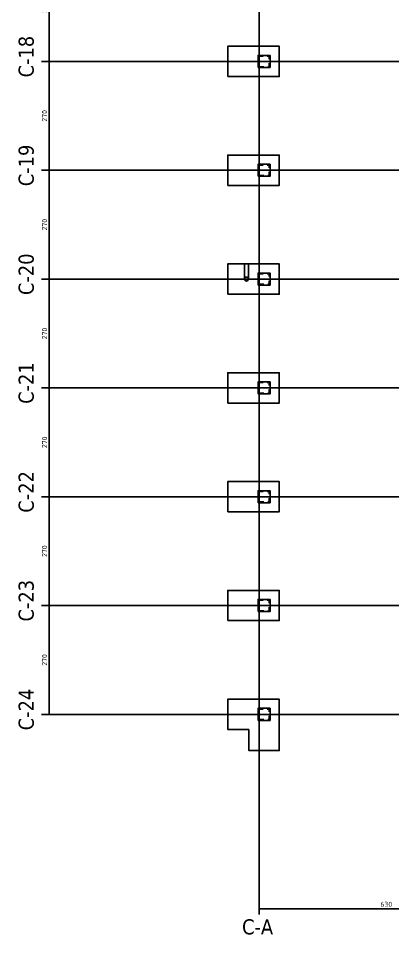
# Model space of a CAD drawing. Extents: x -7 to 291, y 0 to 252.
# Drawn here: x 117.62 to 126.9, y 166.77 to 189.51 of the extents above; entities that cross this region are included whole.
import ezdxf

# ---------------------------------------------------------------- set-up
doc = ezdxf.new("R2010")
doc.units = 0
doc.header["$LTSCALE"] = 0.5
doc.header["$MEASUREMENT"] = 0
doc.header["$PDMODE"] = 2
for name, pattern in [('AUSGEZOGEN', [1000.01, 1000, 0.01]), ('HIDDEN', [0.375, 0.25, -0.125]), ('VERDECKT2', [0.1875, 0.125, -0.0625])]:
    doc.linetypes.add(name, pattern=pattern)
doc.layers.get('0').update_dxf_attribs({"linetype": 'CONTINUOUS'})
doc.layers.get('Defpoints').update_dxf_attribs({"linetype": 'CONTINUOUS'})
for name, color, linetype in [('ACHSEN', 7, 'CONTINUOUS'), ('BET-ANS', 7, 'CONTINUOUS'), ('DD', 7, 'CONTINUOUS'), ('HOLZ-VERD', 8, 'VERDECKT2'), ('MASSE', 7, 'CONTINUOUS'), ('SCHATTEN', 253, 'CONTINUOUS')]:
    doc.layers.add(name, color=color, linetype=linetype)
doc.styles.add('HELV', font='tahoma.ttf')
doc.styles.add('TXT', font='isocp.shx')
doc.dimstyles.new('DOT_I', dxfattribs={"dimscale": 0.5, "dimtxt": 0.25, "dimasz": 0.25, "dimexe": 0.1, "dimexo": 0.3, "dimgap": 0.1, "dimtad": 1, "dimdec": 3, "dimzin": 3, "dimtxsty": 'TXT', "dimblk": 'DOT', "dimblk1": 'DOT', "dimblk2": 'DOT', "dimsah": 1, "dimcen": 0.1, "dimse1": 1, "dimse2": 1, "dimazin": 0, "dimtfac": 1, "dimtdec": 4, "dimtix": 1, "dimtmove": 2, "dimatfit": 3, "dimldrblk": 'DOT', "dimfxl": 0.7, "dimfxlon": 1, "dimtvp": 1, "dimtolj": 1, "dimtzin": 0, "dimarcsym": 0})

# ---------------------------------------------------------------- blocks, each defined once
blk = doc.blocks.new('Stützen EG')
at = {"color": 0, "linetype": 'ByBlock', "flags": 128}
for points in [[(0.115, -46.155), (0.375, -46.155), (0.375, -45.895), (0.115, -45.895)], [(0.115, -48.855), (0.375, -48.855), (0.375, -48.595), (0.115, -48.595)], [(0.115, -51.555), (0.375, -51.555), (0.375, -51.295), (0.115, -51.295)], [(0.115, -54.255), (0.375, -54.255), (0.375, -53.995), (0.115, -53.995)], [(0.115, -56.955), (0.375, -56.955), (0.375, -56.695), (0.115, -56.695)], [(0.115, -59.655), (0.375, -59.655), (0.375, -59.395), (0.115, -59.395)], [(0.115, -62.355), (0.375, -62.355), (0.375, -62.095), (0.115, -62.095)]]:
    blk.add_lwpolyline(points, close=True, dxfattribs=at)
blk = doc.blocks.new('DD01')
at = {"color": 0, "linetype": 'ByBlock'}
for p, q in [((-0.365, -51.3), (-0.365, -50.925)), ((-0.265, -51.3), (-0.265, -50.925))]:
    blk.add_line(p, q, dxfattribs=at)
blk.add_circle((-0.315, -51.3), 0.05, dxfattribs=at)
at = {"layer": 'SCHATTEN', "color": 15, "linetype": 'AUSGEZOGEN'}
blk.add_lwpolyline([(-0.28, -51.265, 0, 0, 0), (-0.28, -51.265, 0, 0.00163, 0), (-0.285, -51.261, 0.00163, 0.00324, 0), (-0.291, -51.258, 0.00324, 0.00478, 0), (-0.297, -51.256, 0.00478, 0.00625, 0), (-0.303, -51.255, 0.00625, 0.00761, 0), (-0.309, -51.254, 0.00761, 0.00884, 0), (-0.315, -51.254, 0.00884, 0.00992, 0), (-0.321, -51.255, 0.00992, 0.0108, 0), (-0.327, -51.257, 0.0108, 0.0115, 0), (-0.332, -51.259, 0.0115, 0.0121, 0), (-0.337, -51.262, 0.0121, 0.0124, 0), (-0.342, -51.265, 0.0124, 0.0125, 0), (-0.346, -51.269, 0.0125, 0.0124, 0), (-0.35, -51.273, 0.0124, 0.0121, 0), (-0.353, -51.278, 0.0121, 0.0115, 0), (-0.356, -51.283, 0.0115, 0.0108, 0), (-0.358, -51.288, 0.0108, 0.00992, 0), (-0.36, -51.294, 0.00992, 0.00884, 0), (-0.361, -51.3, 0.00884, 0.00761, 0), (-0.361, -51.306, 0.00761, 0.00625, 0), (-0.36, -51.312, 0.00625, 0.00478, 0), (-0.359, -51.318, 0.00478, 0.00324, 0), (-0.357, -51.324, 0.00324, 0.00163, 0), (-0.354, -51.33, 0.00163, 0, 0)], format="xyseb", dxfattribs=at)
blk = doc.blocks.new('DOT')
at = {"color": 0, "linetype": 'ByBlock'}
for p, q in [((0, 0), (-1, 0)), ((0, 0.54), (0, -0.54))]:
    blk.add_line(p, q, dxfattribs=at)
at = {"color": 0, "linetype": 'ByBlock', "const_width": 0.2}
blk.add_lwpolyline([(-0.1, 0, 1), (0.1, 0, 1)], format="xyb", close=True, dxfattribs=at)
blk = doc.blocks.new('*D68')
at = {"layer": 'Defpoints', "color": 0, "linetype": 'AUSGEZOGEN', "transparency": 16777216}
for p in [(-5.211, -59.4), (-5.211, -62.1), (-5.211, -62.1)]:
    blk.add_point(p, dxfattribs=at)
at = {"layer": 'MASSE', "color": 0, "linetype": 'AUSGEZOGEN', "lineweight": -2, "transparency": 16777216}
blk.add_line((-5.211, -59.525), (-5.211, -61.975), dxfattribs=at)
at = {"layer": 'MASSE', "color": 0, "linetype": 'AUSGEZOGEN', "lineweight": -2, "transparency": 16777216, "xscale": 0.125, "yscale": 0.125, "zscale": 0.125}
for p, rotation in [((-5.211, -59.4), 90), ((-5.211, -62.1), 270)]:
    blk.add_blockref('DOT', p, dxfattribs=dict(at, rotation=rotation))
at = {"layer": 'MASSE', "color": 0, "linetype": 'AUSGEZOGEN', "transparency": 16777216, "insert": (-5.324, -60.75), "char_height": 0.125, "attachment_point": 5, "rotation": 90, "style": 'TXT'}
blk.add_mtext('\\A1;270', dxfattribs=at)
blk = doc.blocks.new('*D69')
at = {"layer": 'Defpoints', "color": 0, "linetype": 'AUSGEZOGEN', "transparency": 16777216}
for p in [(-5.211, -56.7), (-5.211, -59.4), (-5.211, -59.4)]:
    blk.add_point(p, dxfattribs=at)
at = {"layer": 'MASSE', "color": 0, "linetype": 'AUSGEZOGEN', "lineweight": -2, "transparency": 16777216}
blk.add_line((-5.211, -56.825), (-5.211, -59.275), dxfattribs=at)
at = {"layer": 'MASSE', "color": 0, "linetype": 'AUSGEZOGEN', "lineweight": -2, "transparency": 16777216, "xscale": 0.125, "yscale": 0.125, "zscale": 0.125}
for p, rotation in [((-5.211, -56.7), 90), ((-5.211, -59.4), 270)]:
    blk.add_blockref('DOT', p, dxfattribs=dict(at, rotation=rotation))
at = {"layer": 'MASSE', "color": 0, "linetype": 'AUSGEZOGEN', "transparency": 16777216, "insert": (-5.324, -58.05), "char_height": 0.125, "attachment_point": 5, "rotation": 90, "style": 'TXT'}
blk.add_mtext('\\A1;270', dxfattribs=at)
blk = doc.blocks.new('*D70')
at = {"layer": 'Defpoints', "color": 0, "linetype": 'AUSGEZOGEN', "transparency": 16777216}
for p in [(-5.211, -54), (-5.211, -54), (-5.211, -56.7)]:
    blk.add_point(p, dxfattribs=at)
at = {"layer": 'MASSE', "color": 0, "linetype": 'AUSGEZOGEN', "lineweight": -2, "transparency": 16777216}
blk.add_line((-5.211, -56.575), (-5.211, -54.125), dxfattribs=at)
at = {"layer": 'MASSE', "color": 0, "linetype": 'AUSGEZOGEN', "lineweight": -2, "transparency": 16777216, "xscale": 0.125, "yscale": 0.125, "zscale": 0.125}
for p, rotation in [((-5.211, -54), 89.99999999999999), ((-5.211, -56.7), 270)]:
    blk.add_blockref('DOT', p, dxfattribs=dict(at, rotation=rotation))
at = {"layer": 'MASSE', "color": 0, "linetype": 'AUSGEZOGEN', "transparency": 16777216, "insert": (-5.324, -55.35), "char_height": 0.125, "attachment_point": 5, "rotation": 90, "style": 'TXT'}
blk.add_mtext('\\A1;270', dxfattribs=at)
blk = doc.blocks.new('*D71')
at = {"layer": 'Defpoints', "color": 0, "linetype": 'AUSGEZOGEN', "transparency": 16777216}
for p in [(-5.211, -51.3), (-5.211, -51.3), (-5.211, -54)]:
    blk.add_point(p, dxfattribs=at)
at = {"layer": 'MASSE', "color": 0, "linetype": 'AUSGEZOGEN', "lineweight": -2, "transparency": 16777216}
blk.add_line((-5.211, -53.875), (-5.211, -51.425), dxfattribs=at)
at = {"layer": 'MASSE', "color": 0, "linetype": 'AUSGEZOGEN', "lineweight": -2, "transparency": 16777216, "xscale": 0.125, "yscale": 0.125, "zscale": 0.125}
for p, rotation in [((-5.211, -51.3), 89.99999999999999), ((-5.211, -54), 270)]:
    blk.add_blockref('DOT', p, dxfattribs=dict(at, rotation=rotation))
at = {"layer": 'MASSE', "color": 0, "linetype": 'AUSGEZOGEN', "transparency": 16777216, "insert": (-5.324, -52.65), "char_height": 0.125, "attachment_point": 5, "rotation": 90, "style": 'TXT'}
blk.add_mtext('\\A1;270', dxfattribs=at)
blk = doc.blocks.new('*D72')
at = {"layer": 'Defpoints', "color": 0, "linetype": 'AUSGEZOGEN', "transparency": 16777216}
for p in [(-5.211, -48.6), (-5.211, -48.6), (-5.211, -51.3)]:
    blk.add_point(p, dxfattribs=at)
at = {"layer": 'MASSE', "color": 0, "linetype": 'AUSGEZOGEN', "lineweight": -2, "transparency": 16777216}
blk.add_line((-5.211, -51.175), (-5.211, -48.725), dxfattribs=at)
at = {"layer": 'MASSE', "color": 0, "linetype": 'AUSGEZOGEN', "lineweight": -2, "transparency": 16777216, "xscale": 0.125, "yscale": 0.125, "zscale": 0.125}
for p, rotation in [((-5.211, -48.6), 89.99999999999999), ((-5.211, -51.3), 270)]:
    blk.add_blockref('DOT', p, dxfattribs=dict(at, rotation=rotation))
at = {"layer": 'MASSE', "color": 0, "linetype": 'AUSGEZOGEN', "transparency": 16777216, "insert": (-5.324, -49.95), "char_height": 0.125, "attachment_point": 5, "rotation": 90, "style": 'TXT'}
blk.add_mtext('\\A1;270', dxfattribs=at)
blk = doc.blocks.new('*D73')
at = {"layer": 'Defpoints', "color": 0, "linetype": 'AUSGEZOGEN', "transparency": 16777216}
for p in [(-5.211, -45.9), (-5.211, -45.9), (-5.211, -48.6)]:
    blk.add_point(p, dxfattribs=at)
at = {"layer": 'MASSE', "color": 0, "linetype": 'AUSGEZOGEN', "lineweight": -2, "transparency": 16777216}
blk.add_line((-5.211, -48.475), (-5.211, -46.025), dxfattribs=at)
at = {"layer": 'MASSE', "color": 0, "linetype": 'AUSGEZOGEN', "lineweight": -2, "transparency": 16777216, "xscale": 0.125, "yscale": 0.125, "zscale": 0.125}
for p, rotation in [((-5.211, -45.9), 89.99999999999999), ((-5.211, -48.6), 270)]:
    blk.add_blockref('DOT', p, dxfattribs=dict(at, rotation=rotation))
at = {"layer": 'MASSE', "color": 0, "linetype": 'AUSGEZOGEN', "transparency": 16777216, "insert": (-5.324, -47.25), "char_height": 0.125, "attachment_point": 5, "rotation": 90, "style": 'TXT'}
blk.add_mtext('\\A1;270', dxfattribs=at)
blk = doc.blocks.new('*D74')
at = {"layer": 'Defpoints', "color": 0, "linetype": 'AUSGEZOGEN', "transparency": 16777216}
for p in [(-5.211, -43.2), (-5.211, -43.2), (-5.211, -45.9)]:
    blk.add_point(p, dxfattribs=at)
at = {"layer": 'MASSE', "color": 0, "linetype": 'AUSGEZOGEN', "lineweight": -2, "transparency": 16777216}
blk.add_line((-5.211, -45.775), (-5.211, -43.325), dxfattribs=at)
at = {"layer": 'MASSE', "color": 0, "linetype": 'AUSGEZOGEN', "lineweight": -2, "transparency": 16777216, "xscale": 0.125, "yscale": 0.125, "zscale": 0.125}
for p, rotation in [((-5.211, -43.2), 89.99999999999999), ((-5.211, -45.9), 270)]:
    blk.add_blockref('DOT', p, dxfattribs=dict(at, rotation=rotation))
at = {"layer": 'MASSE', "color": 0, "linetype": 'AUSGEZOGEN', "transparency": 16777216, "insert": (-5.324, -44.55), "char_height": 0.125, "attachment_point": 5, "rotation": 90, "style": 'TXT'}
blk.add_mtext('\\A1;270', dxfattribs=at)
blk = doc.blocks.new('*D91')
at = {"layer": 'Defpoints', "color": 0, "linetype": 'AUSGEZOGEN', "transparency": 16777216}
for p in [(0, -66.926), (0, -66.926), (6.3, -66.926)]:
    blk.add_point(p, dxfattribs=at)
at = {"layer": 'MASSE', "color": 0, "linetype": 'AUSGEZOGEN', "lineweight": -2, "transparency": 16777216}
blk.add_line((6.175, -66.926), (0.125, -66.926), dxfattribs=at)
at = {"layer": 'MASSE', "color": 0, "linetype": 'AUSGEZOGEN', "lineweight": -2, "transparency": 16777216, "xscale": 0.125, "yscale": 0.125, "zscale": 0.125, "rotation": 180}
blk.add_blockref('DOT', (0, -66.926), dxfattribs=at)
at = {"layer": 'MASSE', "color": 0, "linetype": 'AUSGEZOGEN', "lineweight": -2, "transparency": 16777216, "xscale": 0.125, "yscale": 0.125, "zscale": 0.125}
blk.add_blockref('DOT', (6.3, -66.926), dxfattribs=at)
at = {"layer": 'MASSE', "color": 0, "linetype": 'AUSGEZOGEN', "transparency": 16777216, "insert": (3.15, -66.813), "char_height": 0.125, "attachment_point": 5, "style": 'TXT'}
blk.add_mtext('\\A1;630', dxfattribs=at)
blk = doc.blocks.new('Achsen Gründung')
at = {"color": 0, "linetype": 'ByBlock', "lineweight": -2}
for p, q in [((0, 4.445), (0, -67.066)), ((-5.4, -45.9), (29.493, -45.9)), ((-5.4, -48.6), (29.493, -48.6)), ((-5.4, -51.3), (29.493, -51.3)), ((-5.4, -54), (29.493, -54)), ((-5.4, -56.7), (29.493, -56.7)), ((-5.4, -59.4), (29.493, -59.4)), ((-5.4, -62.1), (29.493, -62.1))]:
    blk.add_line(p, q, dxfattribs=at)
at = {"layer": 'ACHSEN', "color": 6, "linetype": 'AUSGEZOGEN', "style": 'HELV'}
for s, p in [('C-18', (-5.592, -46.296)), ('C-19', (-5.592, -48.996)), ('C-20', (-5.592, -51.696)), ('C-21', (-5.592, -54.396)), ('C-22', (-5.592, -57.096)), ('C-23', (-5.592, -59.796)), ('C-24', (-5.592, -62.496))]:
    blk.add_text(s, height=0.375, rotation=90, dxfattribs=at).set_placement(p)
blk.add_text('C-A', height=0.375, dxfattribs=at).set_placement((-0.427, -67.559))
at = {"layer": 'MASSE', "color": 7, "linetype": 'AUSGEZOGEN'}
for base, p1, p2, picture, middle in [((-5.211, -43.2), (-5.211, -45.9), (-5.211, -43.2), '*D74', (-5.324, -44.55)), ((-5.211, -45.9), (-5.211, -48.6), (-5.211, -45.9), '*D73', (-5.324, -47.25)), ((-5.211, -48.6), (-5.211, -51.3), (-5.211, -48.6), '*D72', (-5.324, -49.95)), ((-5.211, -51.3), (-5.211, -54), (-5.211, -51.3), '*D71', (-5.324, -52.65)), ((-5.211, -54), (-5.211, -56.7), (-5.211, -54), '*D70', (-5.324, -55.35)), ((-5.211, -59.4), (-5.211, -56.7), (-5.211, -59.4), '*D69', (-5.324, -58.05)), ((-5.211, -62.1), (-5.211, -59.4), (-5.211, -62.1), '*D68', (-5.324, -60.75))]:
    dim = blk.add_linear_dim(base=base, p1=p1, p2=p2, angle=90, dimstyle='DOT_I', override={"dimdec": 0, "dimlfac": 100}, dxfattribs=at)
    dim.commit()
    dim.dimension.update_dxf_attribs({"geometry": picture, "text_midpoint": middle})
dim = blk.add_linear_dim(base=(0, -66.926), p1=(6.3, -66.926), p2=(0, -66.926), dimstyle='DOT_I', override={"dimdec": 0, "dimlfac": 100}, dxfattribs=at)
dim.commit()
dim.dimension.update_dxf_attribs({"geometry": '*D91', "text_midpoint": (3.15, -66.813)})

msp = doc.modelspace()

# ---------------------------------------------------------------- linework, layer by layer
at = {"layer": 'BET-ANS'}
for points in [[(122.811, 188.062), (124.086, 188.062), (124.086, 188.812), (122.811, 188.812)], [(123.561, 188.287), (123.861, 188.287), (123.861, 188.587), (123.561, 188.587)], [(122.811, 185.362), (124.086, 185.362), (124.086, 186.112), (122.811, 186.112)], [(123.561, 185.587), (123.861, 185.587), (123.861, 185.887), (123.561, 185.887)], [(122.811, 182.662), (124.086, 182.662), (124.086, 183.412), (122.811, 183.412)], [(123.561, 182.887), (123.861, 182.887), (123.861, 183.187), (123.561, 183.187)], [(122.811, 179.962), (124.086, 179.962), (124.086, 180.712), (122.811, 180.712)], [(123.561, 180.187), (123.861, 180.187), (123.861, 180.487), (123.561, 180.487)], [(122.811, 177.262), (124.086, 177.262), (124.086, 178.012), (122.811, 178.012)], [(123.561, 177.487), (123.861, 177.487), (123.861, 177.787), (123.561, 177.787)], [(122.811, 174.562), (124.086, 174.562), (124.086, 175.312), (122.811, 175.312)], [(123.561, 174.787), (123.861, 174.787), (123.861, 175.087), (123.561, 175.087)], [(123.561, 172.087), (123.861, 172.087), (123.861, 172.387), (123.561, 172.387)]]:
    msp.add_lwpolyline(points, close=True, dxfattribs=at)
msp.add_lwpolyline([(123.336, 171.862), (122.811, 171.862), (122.811, 172.612), (124.086, 172.612), (124.086, 171.862), (124.086, 171.337), (123.336, 171.337), (123.336, 171.862)], dxfattribs=at)

# ---------------------------------------------------------------- block references
at = {"layer": 'ACHSEN', "color": 140, "linetype": 'AUSGEZOGEN'}
msp.add_blockref('Achsen Gründung', (123.591, 234.337), dxfattribs=at)
at = {"layer": 'DD', "color": 7, "linetype": 'Continuous'}
msp.add_blockref('DD01', (123.591, 234.337), dxfattribs=at)
at = {"layer": 'HOLZ-VERD', "color": 9, "linetype": 'HIDDEN'}
msp.add_blockref('Stützen EG', (123.466, 234.462), dxfattribs=at)

doc.saveas('drawing.dxf')
